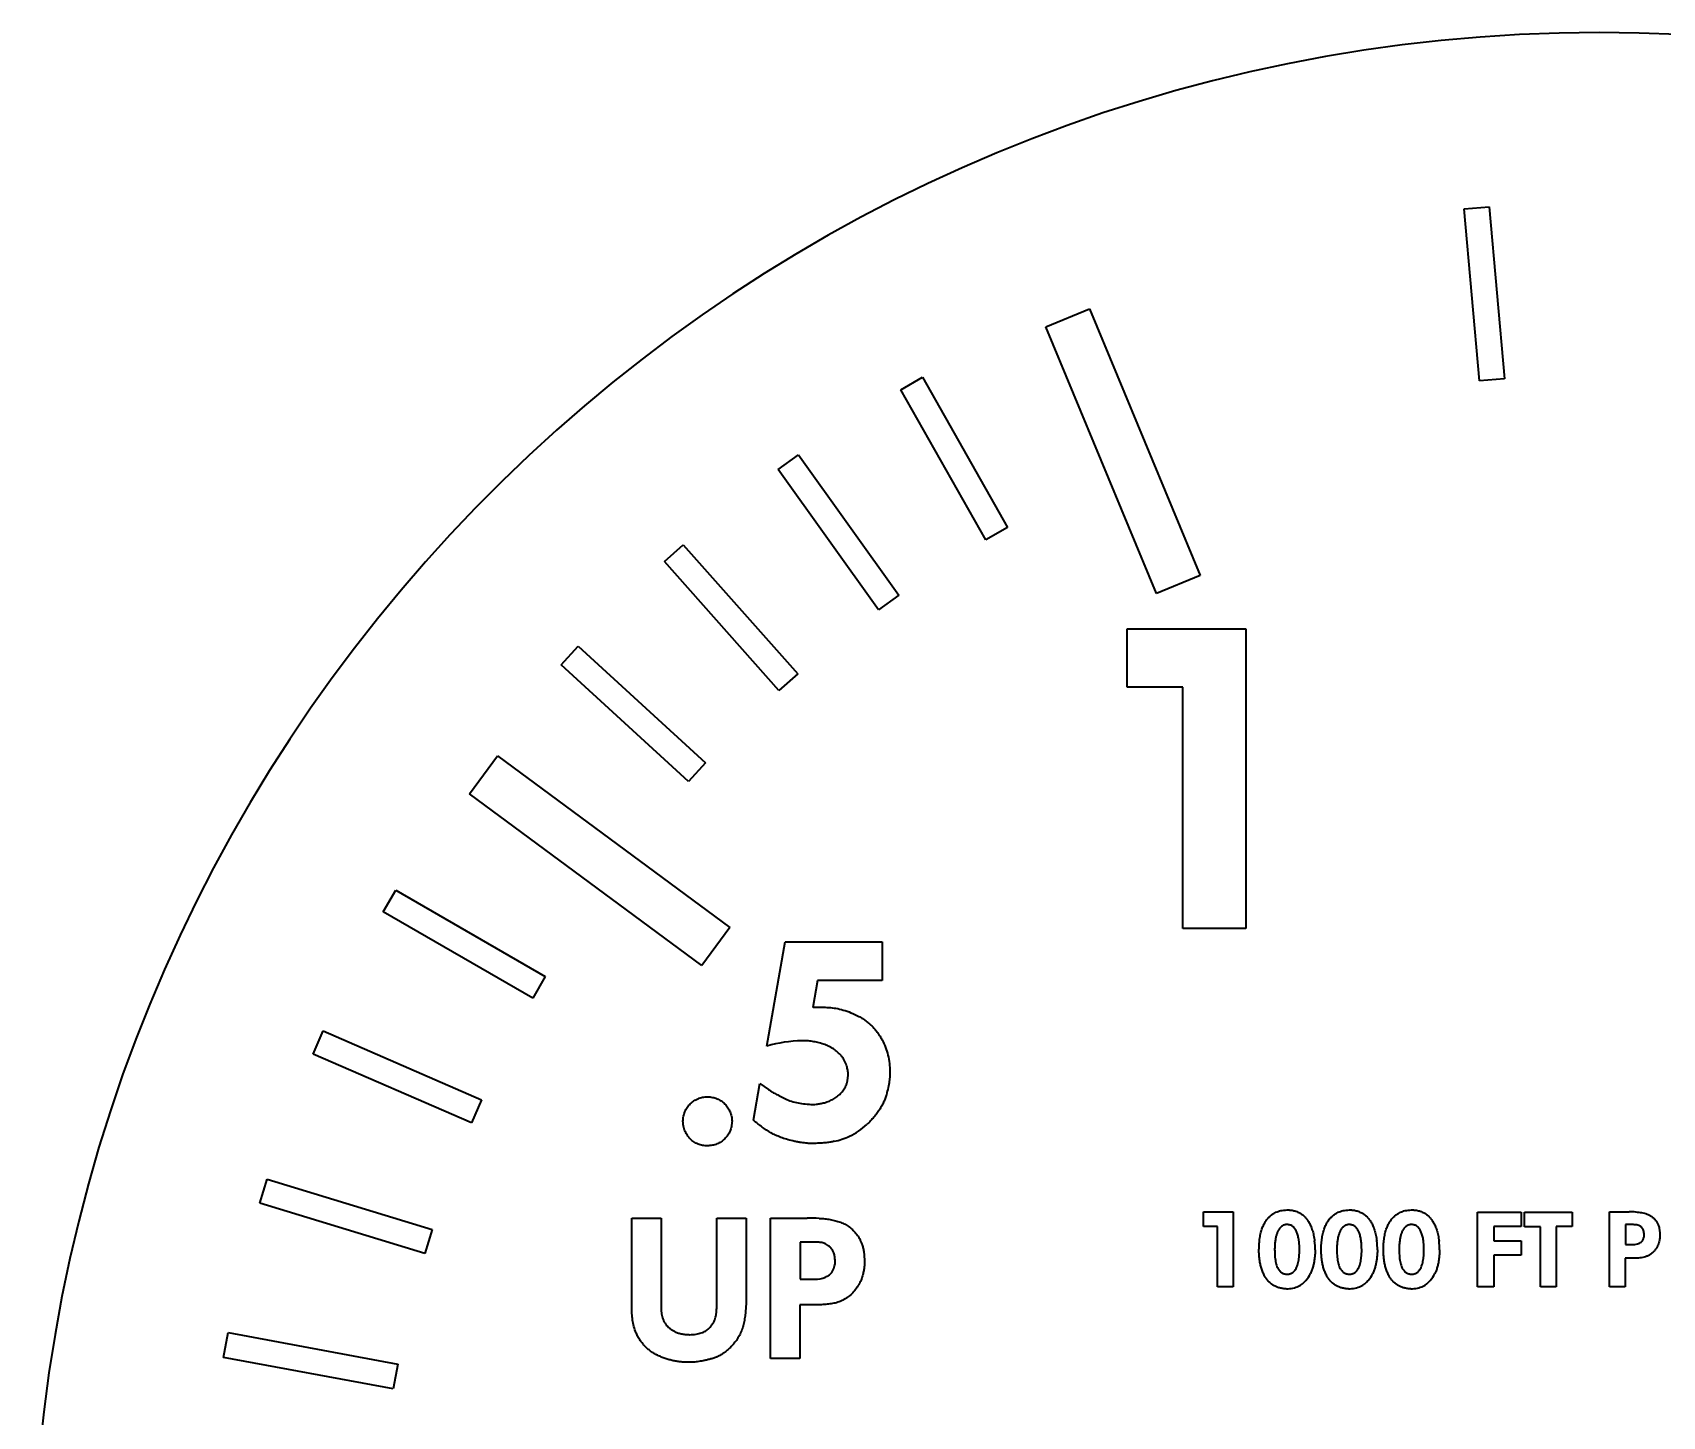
# Model space of a CAD drawing. Header units: millimetres. Extents: x 152 to 201.9, y 110.3 to 160.2.
# Drawn here: x 151.99 to 177.95, y 138.17 to 160.21 of the extents above; entities that cross this region are included whole.
import ezdxf

# ---------------------------------------------------------------- set-up
doc = ezdxf.new("R2010")
doc.units = ezdxf.units.MM
doc.header["$LTSCALE"] = 0.75
doc.layers.add('Visible', color=7, linetype='Continuous', lineweight=35)

msp = doc.modelspace()

# ---------------------------------------------------------------- linework, layer by layer
at = {"layer": 'Visible'}
for p, q in [((174.798, 157.404), (175.197, 157.439)), ((175.039, 154.665), (174.798, 157.404)), ((175.197, 157.439), (175.438, 154.7)), ((168.134, 155.527), (168.826, 155.814)), ((168.826, 155.814), (170.589, 151.565)), ((169.896, 151.278), (168.134, 155.527)), ((165.821, 154.526), (166.169, 154.723)), ((167.177, 152.134), (165.821, 154.526)), ((166.169, 154.723), (167.525, 152.331)), ((175.438, 154.7), (175.039, 154.665)), ((163.868, 153.257), (164.193, 153.49)), ((164.193, 153.49), (165.792, 151.252)), ((165.467, 151.02), (163.868, 153.257)), ((167.525, 152.331), (167.177, 152.134)), ((162.058, 151.791), (162.357, 152.057)), ((162.357, 152.057), (164.181, 149.999)), ((163.882, 149.733), (162.058, 151.791)), ((170.589, 151.565), (169.896, 151.278)), ((165.792, 151.252), (165.467, 151.02)), ((169.428, 149.786), (169.428, 150.718)), ((169.428, 150.718), (171.317, 150.718)), ((171.317, 150.718), (171.317, 145.945)), ((160.411, 150.144), (160.681, 150.439)), ((160.681, 150.439), (162.71, 148.583)), ((162.44, 148.288), (160.411, 150.144)), ((164.181, 149.999), (163.882, 149.733)), ((170.318, 149.786), (169.428, 149.786)), ((170.318, 145.945), (170.318, 149.786)), ((158.953, 148.092), (159.399, 148.695)), ((159.399, 148.695), (163.098, 145.961)), ((162.71, 148.583), (162.44, 148.288)), ((162.652, 145.358), (158.953, 148.092)), ((157.579, 146.209), (157.779, 146.555)), ((157.779, 146.555), (160.16, 145.18)), ((159.96, 144.834), (157.579, 146.209)), ((163.098, 145.961), (162.652, 145.358)), ((171.317, 145.945), (170.318, 145.945)), ((163.688, 144.072), (163.981, 145.73)), ((163.981, 145.73), (165.525, 145.73)), ((165.525, 145.73), (165.525, 145.119)), ((160.16, 145.18), (159.96, 144.834)), ((164.497, 145.119), (164.419, 144.687)), ((165.525, 145.119), (164.497, 145.119)), ((156.464, 143.946), (156.623, 144.313)), ((156.623, 144.313), (159.145, 143.216)), ((158.985, 142.849), (156.464, 143.946)), ((163.475, 142.89), (163.579, 143.477)), ((163.579, 143.477), (163.714, 143.383)), ((159.145, 143.216), (158.985, 142.849)), ((162.466, 142.597), (162.466, 142.596)), ((155.612, 141.571), (155.729, 141.954)), ((155.729, 141.954), (158.358, 141.15)), ((158.241, 140.767), (155.612, 141.571)), ((161.537, 141.331), (162.004, 141.331)), ((161.537, 139.94), (161.537, 141.331)), ((162.004, 141.331), (162.004, 139.956)), ((162.892, 141.331), (163.359, 141.331)), ((162.892, 139.94), (162.892, 141.331)), ((163.359, 141.331), (163.359, 140.092)), ((163.746, 141.331), (164.333, 141.331)), ((163.746, 139.096), (163.746, 141.331)), ((170.645, 141.431), (171.118, 141.431)), ((170.645, 141.198), (170.645, 141.431)), ((171.118, 141.431), (171.118, 140.238)), ((171.977, 141.463), (171.977, 141.463)), ((172.968, 141.463), (172.968, 141.463)), ((173.959, 141.463), (173.959, 141.463)), ((175.007, 141.429), (175.704, 141.429)), ((175.007, 140.238), (175.007, 141.429)), ((175.704, 141.429), (175.704, 141.199)), ((175.756, 141.429), (176.519, 141.429)), ((175.756, 141.195), (175.756, 141.429)), ((176.519, 141.429), (176.519, 141.198)), ((177.114, 141.432), (177.428, 141.432)), ((177.114, 140.238), (177.114, 141.432)), ((158.358, 141.15), (158.241, 140.767)), ((170.868, 141.198), (170.645, 141.198)), ((170.868, 140.238), (170.868, 141.198)), ((171.975, 141.229), (171.975, 141.229)), ((172.966, 141.229), (172.966, 141.229)), ((173.958, 141.229), (173.957, 141.229)), ((175.269, 141.199), (175.269, 140.972)), ((175.704, 141.199), (175.269, 141.199)), ((176.013, 141.195), (175.756, 141.195)), ((176.013, 140.238), (176.013, 141.195)), ((176.262, 141.198), (176.262, 140.238)), ((176.519, 141.198), (176.262, 141.198)), ((177.366, 141.229), (177.366, 140.913)), ((177.476, 141.229), (177.366, 141.229)), ((164.217, 140.952), (164.217, 140.359)), ((164.424, 140.952), (164.217, 140.952)), ((175.269, 140.972), (175.704, 140.972)), ((175.269, 140.741), (175.269, 140.238)), ((175.704, 140.741), (175.269, 140.741)), ((175.704, 140.972), (175.704, 140.741)), ((177.366, 140.913), (177.471, 140.912)), ((177.364, 140.694), (177.364, 140.238)), ((177.452, 140.694), (177.364, 140.694)), ((164.217, 140.359), (164.414, 140.359)), ((171.118, 140.238), (170.868, 140.238)), ((175.269, 140.238), (175.007, 140.238)), ((176.262, 140.238), (176.013, 140.238)), ((177.364, 140.238), (177.114, 140.238)), ((164.214, 139.951), (164.214, 139.096)), ((164.379, 139.951), (164.214, 139.951)), ((155.034, 139.115), (155.107, 139.509)), ((155.107, 139.509), (157.811, 139.007)), ((157.738, 138.614), (155.034, 139.115)), ((157.811, 139.007), (157.738, 138.614)), ((164.214, 139.096), (163.746, 139.096))]:
    msp.add_line(p, q, dxfattribs=at)
for centre, radius, start, end in [((176.948, 135.257), 24.955, 272.1874, 267.8126), ((164.273, 142.092), 2.064, 90.6903, 106.4605), ((164.505, 143.689), 1.165, 295.3139, 311.9783), ((164.571, 143.536), 0.998, 281.1099, 295.6664), ((164.381, 138.019), 3.313, 87.5194, 90.824), ((177.453, 139.662), 1.769, 87.5194, 90.824), ((171.217, 140.825), 1.207, 0.0363, 6.8466), ((172.208, 140.825), 1.207, 0.0363, 6.8466), ((173.199, 140.825), 1.207, 0.0363, 6.8466), ((177.486, 141.207), 0.295, 267.1314, 284.3532), ((164.442, 140.911), 0.553, 267.1314, 284.3532), ((171.96, 140.735), 0.529, 270.5198, 281.9552), ((171.976, 140.652), 0.444, 282.1783, 294.5047), ((171.997, 140.57), 0.361, 296.8443, 320.0946), ((171.974, 140.622), 0.412, 316.5493, 335.4764), ((172.951, 140.735), 0.529, 270.5198, 281.9552), ((172.967, 140.652), 0.444, 282.1783, 294.5047), ((172.988, 140.57), 0.361, 296.8443, 320.0946), ((172.966, 140.622), 0.412, 316.5493, 335.4764), ((173.942, 140.735), 0.529, 270.5198, 281.9552), ((173.958, 140.652), 0.444, 282.1783, 294.5047), ((173.979, 140.57), 0.361, 296.8443, 320.0946), ((173.957, 140.622), 0.412, 316.5493, 335.4764)]:
    msp.add_arc(centre, radius, start, end, dxfattribs=at)
for points, knots in [([(164.419, 144.687), (164.422, 144.688), (164.431, 144.691), (164.447, 144.692), (164.47, 144.692), (164.498, 144.694), (164.533, 144.692), (164.574, 144.692), (164.621, 144.69), (164.693, 144.687), (164.79, 144.676), (164.909, 144.647), (165.033, 144.605), (165.114, 144.566), (165.155, 144.545)], [-1, -1, -1, -1, -0.9866566, -0.9650144, -0.9357781, -0.8979493, -0.8523866, -0.7990893, -0.7371501, -0.6665855, -0.5143361, -0.3544327, -0.183457, 0, 0, 0, 0]), ([(165.155, 144.545), (165.175, 144.534), (165.215, 144.511), (165.271, 144.471), (165.322, 144.428), (165.371, 144.384), (165.415, 144.335), (165.455, 144.283), (165.493, 144.229), (165.536, 144.152), (165.581, 144.052), (165.62, 143.926), (165.644, 143.796), (165.647, 143.708), (165.648, 143.663)], [-1, -1, -1, -1, -0.934455, -0.870319, -0.807255, -0.744885, -0.68335, -0.621445, -0.559377, -0.496986, -0.372556, -0.249917, -0.12597, 0, 0, 0, 0]), ([(164.876, 143.916), (164.857, 143.937), (164.818, 143.978), (164.749, 144.03), (164.673, 144.072), (164.59, 144.105), (164.503, 144.129), (164.417, 144.146), (164.332, 144.157), (164.276, 144.157), (164.248, 144.156)], [-1, -1, -1, -1, -0.877364, -0.755012, -0.630136, -0.500263, -0.369885, -0.243075, -0.120664, 0, 0, 0, 0]), ([(164.984, 143.619), (164.984, 143.627), (164.985, 143.644), (164.981, 143.672), (164.975, 143.705), (164.966, 143.744), (164.952, 143.786), (164.933, 143.83), (164.908, 143.873), (164.887, 143.902), (164.876, 143.916)], [-1, -1, -1, -1, -0.928984, -0.841148, -0.736068, -0.611057, -0.472457, -0.326184, -0.168885, 0, 0, 0, 0]), ([(164.605, 143.17), (164.632, 143.178), (164.684, 143.195), (164.756, 143.232), (164.821, 143.277), (164.878, 143.329), (164.924, 143.391), (164.958, 143.46), (164.979, 143.537), (164.983, 143.591), (164.984, 143.619)], [-1, -1, -1, -1, -0.8674714, -0.7405465, -0.6174427, -0.495517, -0.3753866, -0.2558428, -0.1316537, 0, 0, 0, 0]), ([(165.648, 143.663), (165.649, 143.64), (165.65, 143.588), (165.64, 143.504), (165.62, 143.406), (165.599, 143.315), (165.574, 143.238), (165.55, 143.178), (165.519, 143.118), (165.484, 143.058), (165.442, 142.999), (165.394, 142.94), (165.342, 142.88), (165.304, 142.843), (165.284, 142.823)], [-1, -1, -1, -1, -0.925883, -0.836003, -0.730176, -0.607535, -0.541377, -0.472429, -0.401799, -0.328502, -0.25144, -0.171604, -0.087675, 0, 0, 0, 0]), ([(163.714, 143.383), (163.728, 143.374), (163.759, 143.351), (163.814, 143.319), (163.884, 143.282), (163.964, 143.239), (164.057, 143.2), (164.161, 143.171), (164.274, 143.151), (164.352, 143.146), (164.392, 143.144)], [-1, -1, -1, -1, -0.93119, -0.843194, -0.736211, -0.60846, -0.46877, -0.321662, -0.166202, 0, 0, 0, 0]), ([(162.352, 142.874), (162.354, 142.9), (162.358, 142.953), (162.381, 143.028), (162.418, 143.095), (162.468, 143.153), (162.526, 143.202), (162.593, 143.236), (162.666, 143.26), (162.717, 143.263), (162.743, 143.265)], [-1, -1, -1, -1, -0.867832, -0.742552, -0.620705, -0.49494, -0.370542, -0.249709, -0.127806, 0, 0, 0, 0]), ([(162.743, 143.265), (162.77, 143.263), (162.822, 143.259), (162.897, 143.236), (162.964, 143.2), (163.022, 143.151), (163.071, 143.093), (163.106, 143.025), (163.129, 142.952), (163.133, 142.9), (163.134, 142.874)], [-1, -1, -1, -1, -0.868181, -0.743547, -0.622531, -0.497783, -0.373714, -0.253201, -0.129585, 0, 0, 0, 0]), ([(164.392, 143.144), (164.405, 143.143), (164.434, 143.141), (164.482, 143.147), (164.54, 143.155), (164.582, 143.165), (164.605, 143.17)], [-1, -1, -1, -1, -0.8233853, -0.6002075, -0.3264822, 0, 0, 0, 0]), ([(162.466, 142.596), (162.46, 142.602), (162.448, 142.615), (162.432, 142.638), (162.413, 142.665), (162.395, 142.697), (162.377, 142.733), (162.364, 142.776), (162.354, 142.823), (162.353, 142.856), (162.352, 142.874)], [-1, -1, -1, -1, -0.922977, -0.830015, -0.724156, -0.602755, -0.468278, -0.325314, -0.168924, 0, 0, 0, 0]), ([(163.134, 142.874), (163.132, 142.847), (163.128, 142.795), (163.106, 142.72), (163.069, 142.653), (163.021, 142.595), (162.961, 142.547), (162.895, 142.511), (162.821, 142.489), (162.769, 142.485), (162.743, 142.483)], [-1, -1, -1, -1, -0.869038, -0.744212, -0.62301, -0.49807, -0.374484, -0.253282, -0.129785, 0, 0, 0, 0]), ([(164.103, 142.561), (164.069, 142.569), (164.004, 142.586), (163.912, 142.617), (163.829, 142.651), (163.729, 142.704), (163.61, 142.782), (163.521, 142.853), (163.475, 142.89)], [-1, -1, -1, -1, -0.853751, -0.719043, -0.593514, -0.477234, -0.245728, 0, 0, 0, 0]), ([(162.743, 142.483), (162.717, 142.485), (162.665, 142.488), (162.592, 142.51), (162.523, 142.545), (162.485, 142.579), (162.466, 142.597)], [-1, -1, -1, -1, -0.744885, -0.49788, -0.254586, 0, 0, 0, 0]), ([(164.442, 142.521), (164.433, 142.52), (164.414, 142.518), (164.383, 142.52), (164.347, 142.522), (164.307, 142.526), (164.262, 142.532), (164.213, 142.539), (164.16, 142.549), (164.123, 142.557), (164.103, 142.561)], [-1, -1, -1, -1, -0.921429, -0.829669, -0.726301, -0.609152, -0.476158, -0.33099, -0.173546, 0, 0, 0, 0]), ([(164.763, 142.556), (164.745, 142.552), (164.703, 142.542), (164.631, 142.532), (164.542, 142.525), (164.477, 142.523), (164.442, 142.521)], [-1, -1, -1, -1, -0.82599, -0.601395, -0.327722, 0, 0, 0, 0]), ([(164.524, 141.328), (164.554, 141.327), (164.613, 141.324), (164.699, 141.311), (164.782, 141.292), (164.861, 141.269), (164.936, 141.236), (165.005, 141.191), (165.068, 141.137), (165.104, 141.093), (165.123, 141.07)], [-1, -1, -1, -1, -0.866742, -0.737912, -0.613514, -0.491443, -0.371808, -0.251318, -0.128545, 0, 0, 0, 0]), ([(171.528, 140.827), (171.529, 140.845), (171.529, 140.879), (171.532, 140.929), (171.536, 140.976), (171.542, 141.02), (171.549, 141.062), (171.558, 141.101), (171.568, 141.137), (171.579, 141.17), (171.592, 141.201), (171.605, 141.229), (171.619, 141.256), (171.633, 141.28), (171.649, 141.303), (171.664, 141.323), (171.681, 141.342), (171.693, 141.352), (171.698, 141.358)], [-1, -1, -1, -1, -0.9077159, -0.8204783, -0.7381547, -0.6598609, -0.5862809, -0.5172565, -0.4521827, -0.3908421, -0.3329104, -0.2780041, -0.2258004, -0.1763462, -0.1290951, -0.0841201, -0.0412841, 0, 0, 0, 0]), ([(171.698, 141.358), (171.705, 141.363), (171.717, 141.375), (171.741, 141.392), (171.768, 141.409), (171.799, 141.426), (171.836, 141.441), (171.878, 141.453), (171.926, 141.46), (171.959, 141.462), (171.977, 141.463)], [-1, -1, -1, -1, -0.91885, -0.825886, -0.721534, -0.603104, -0.472881, -0.330559, -0.173624, 0, 0, 0, 0]), ([(171.977, 141.463), (171.982, 141.463), (171.993, 141.464), (172.011, 141.462), (172.033, 141.46), (172.059, 141.457), (172.087, 141.451), (172.116, 141.442), (172.147, 141.43), (172.167, 141.42), (172.177, 141.415)], [-1, -1, -1, -1, -0.9304081, -0.8417602, -0.735089, -0.6089919, -0.4706803, -0.323261, -0.1666732, 0, 0, 0, 0]), ([(172.177, 141.415), (172.184, 141.411), (172.197, 141.404), (172.217, 141.39), (172.236, 141.375), (172.254, 141.357), (172.272, 141.338), (172.29, 141.316), (172.307, 141.293), (172.323, 141.268), (172.339, 141.24), (172.354, 141.209), (172.367, 141.176), (172.379, 141.14), (172.39, 141.101), (172.4, 141.059), (172.408, 141.015), (172.412, 140.984), (172.415, 140.968)], [-1, -1, -1, -1, -0.956359, -0.911262, -0.864947, -0.816883, -0.766489, -0.713582, -0.658952, -0.601386, -0.540952, -0.476617, -0.408063, -0.335912, -0.259073, -0.177253, -0.090972, 0, 0, 0, 0]), ([(172.52, 140.827), (172.52, 140.845), (172.52, 140.879), (172.523, 140.929), (172.528, 140.976), (172.533, 141.02), (172.54, 141.062), (172.549, 141.101), (172.559, 141.137), (172.57, 141.17), (172.583, 141.201), (172.596, 141.229), (172.61, 141.256), (172.625, 141.28), (172.64, 141.303), (172.655, 141.323), (172.672, 141.342), (172.684, 141.352), (172.69, 141.358)], [-1, -1, -1, -1, -0.907716, -0.820478, -0.738155, -0.659861, -0.586281, -0.517257, -0.452183, -0.390842, -0.33291, -0.278004, -0.2258, -0.176346, -0.129095, -0.08412, -0.041284, 0, 0, 0, 0]), ([(172.69, 141.358), (172.696, 141.363), (172.709, 141.375), (172.732, 141.392), (172.759, 141.409), (172.791, 141.426), (172.827, 141.441), (172.869, 141.453), (172.917, 141.46), (172.951, 141.462), (172.968, 141.463)], [-1, -1, -1, -1, -0.91885, -0.825886, -0.721534, -0.603104, -0.472881, -0.330559, -0.173624, 0, 0, 0, 0]), ([(172.968, 141.463), (172.973, 141.463), (172.984, 141.464), (173.002, 141.462), (173.024, 141.46), (173.05, 141.457), (173.078, 141.451), (173.108, 141.442), (173.138, 141.43), (173.158, 141.42), (173.168, 141.415)], [-1, -1, -1, -1, -0.930408, -0.84176, -0.735089, -0.608992, -0.47068, -0.323261, -0.166673, 0, 0, 0, 0]), ([(173.168, 141.415), (173.175, 141.411), (173.189, 141.404), (173.208, 141.39), (173.227, 141.375), (173.246, 141.357), (173.263, 141.338), (173.281, 141.316), (173.298, 141.293), (173.315, 141.268), (173.331, 141.24), (173.345, 141.209), (173.358, 141.176), (173.37, 141.14), (173.381, 141.101), (173.391, 141.059), (173.399, 141.015), (173.404, 140.984), (173.406, 140.968)], [-1, -1, -1, -1, -0.956359, -0.911262, -0.864947, -0.816883, -0.766489, -0.713582, -0.658952, -0.601386, -0.540952, -0.476617, -0.408063, -0.335912, -0.259073, -0.177253, -0.090972, 0, 0, 0, 0]), ([(173.511, 140.827), (173.511, 140.845), (173.512, 140.879), (173.514, 140.929), (173.519, 140.976), (173.524, 141.02), (173.531, 141.062), (173.54, 141.101), (173.55, 141.137), (173.562, 141.17), (173.574, 141.201), (173.588, 141.229), (173.601, 141.256), (173.616, 141.28), (173.631, 141.303), (173.647, 141.323), (173.663, 141.342), (173.675, 141.352), (173.681, 141.358)], [-1, -1, -1, -1, -0.907716, -0.820478, -0.738155, -0.659861, -0.586281, -0.517257, -0.452183, -0.390842, -0.33291, -0.278004, -0.2258, -0.176346, -0.129095, -0.08412, -0.041284, 0, 0, 0, 0]), ([(173.681, 141.358), (173.687, 141.363), (173.7, 141.375), (173.723, 141.392), (173.75, 141.409), (173.782, 141.426), (173.818, 141.441), (173.861, 141.453), (173.908, 141.46), (173.942, 141.462), (173.959, 141.463)], [-1, -1, -1, -1, -0.91885, -0.825886, -0.721534, -0.603104, -0.472881, -0.330559, -0.173624, 0, 0, 0, 0]), ([(173.959, 141.463), (173.964, 141.463), (173.975, 141.464), (173.993, 141.462), (174.016, 141.46), (174.041, 141.457), (174.069, 141.451), (174.099, 141.442), (174.129, 141.43), (174.149, 141.42), (174.16, 141.415)], [-1, -1, -1, -1, -0.930408, -0.84176, -0.735089, -0.608992, -0.47068, -0.323261, -0.166673, 0, 0, 0, 0]), ([(174.16, 141.415), (174.166, 141.411), (174.18, 141.404), (174.199, 141.39), (174.218, 141.375), (174.237, 141.357), (174.255, 141.338), (174.272, 141.316), (174.289, 141.293), (174.306, 141.268), (174.322, 141.24), (174.336, 141.209), (174.349, 141.176), (174.362, 141.14), (174.372, 141.101), (174.382, 141.059), (174.39, 141.015), (174.395, 140.984), (174.397, 140.968)], [-1, -1, -1, -1, -0.956359, -0.911262, -0.864947, -0.816883, -0.766489, -0.713582, -0.658952, -0.601386, -0.540952, -0.476617, -0.408063, -0.335912, -0.259073, -0.177253, -0.090972, 0, 0, 0, 0]), ([(177.53, 141.43), (177.546, 141.429), (177.577, 141.428), (177.623, 141.421), (177.667, 141.411), (177.71, 141.398), (177.749, 141.381), (177.786, 141.357), (177.82, 141.328), (177.84, 141.304), (177.849, 141.292)], [-1, -1, -1, -1, -0.866742, -0.737912, -0.613514, -0.491443, -0.371808, -0.251318, -0.128545, 0, 0, 0, 0]), ([(177.849, 141.292), (177.853, 141.288), (177.861, 141.277), (177.871, 141.258), (177.882, 141.236), (177.893, 141.211), (177.902, 141.181), (177.908, 141.147), (177.913, 141.108), (177.914, 141.081), (177.914, 141.067)], [-1, -1, -1, -1, -0.9232813, -0.8341399, -0.7322221, -0.6152292, -0.4844575, -0.3394672, -0.1785718, 0, 0, 0, 0]), ([(165.123, 141.07), (165.13, 141.061), (165.145, 141.042), (165.164, 141.007), (165.184, 140.966), (165.204, 140.917), (165.222, 140.862), (165.233, 140.798), (165.242, 140.726), (165.243, 140.675), (165.244, 140.649)], [-1, -1, -1, -1, -0.9232813, -0.8341399, -0.7322221, -0.6152292, -0.4844575, -0.3394672, -0.1785718, 0, 0, 0, 0]), ([(171.883, 141.196), (171.879, 141.193), (171.87, 141.185), (171.858, 141.172), (171.847, 141.158), (171.837, 141.142), (171.828, 141.124), (171.819, 141.105), (171.812, 141.084), (171.805, 141.061), (171.799, 141.037), (171.793, 141.012), (171.789, 140.985), (171.785, 140.956), (171.782, 140.926), (171.78, 140.894), (171.779, 140.86), (171.778, 140.837), (171.778, 140.825)], [-1, -1, -1, -1, -0.957412, -0.91353, -0.868387, -0.820733, -0.77025, -0.717238, -0.661134, -0.602096, -0.539982, -0.474065, -0.404337, -0.331111, -0.254478, -0.173714, -0.088681, 0, 0, 0, 0]), ([(171.975, 141.229), (171.969, 141.229), (171.956, 141.229), (171.938, 141.225), (171.922, 141.22), (171.909, 141.215), (171.896, 141.206), (171.887, 141.2), (171.883, 141.196)], [-1, -1, -1, -1, -0.82531, -0.600599, -0.469204, -0.326182, -0.170613, 0, 0, 0, 0]), ([(172.173, 140.832), (172.173, 140.847), (172.173, 140.875), (172.171, 140.917), (172.167, 140.956), (172.162, 140.994), (172.156, 141.029), (172.147, 141.061), (172.138, 141.091), (172.127, 141.119), (172.114, 141.145), (172.099, 141.167), (172.083, 141.186), (172.065, 141.201), (172.045, 141.214), (172.023, 141.222), (172, 141.228), (171.983, 141.229), (171.975, 141.229)], [-1, -1, -1, -1, -0.910453, -0.825826, -0.745445, -0.669189, -0.596889, -0.528709, -0.464167, -0.402678, -0.344965, -0.291276, -0.240928, -0.193022, -0.14567, -0.098764, -0.050475, 0, 0, 0, 0]), ([(172.874, 141.196), (172.87, 141.193), (172.861, 141.185), (172.849, 141.172), (172.839, 141.158), (172.828, 141.142), (172.819, 141.124), (172.81, 141.105), (172.803, 141.084), (172.796, 141.061), (172.79, 141.037), (172.784, 141.012), (172.78, 140.985), (172.776, 140.956), (172.773, 140.926), (172.771, 140.894), (172.77, 140.86), (172.77, 140.837), (172.77, 140.825)], [-1, -1, -1, -1, -0.957412, -0.91353, -0.868387, -0.820733, -0.77025, -0.717238, -0.661134, -0.602096, -0.539982, -0.474065, -0.404337, -0.331111, -0.254478, -0.173714, -0.088681, 0, 0, 0, 0]), ([(172.966, 141.229), (172.96, 141.229), (172.947, 141.229), (172.93, 141.225), (172.914, 141.22), (172.901, 141.215), (172.887, 141.206), (172.879, 141.2), (172.874, 141.196)], [-1, -1, -1, -1, -0.82531, -0.600599, -0.469204, -0.326182, -0.170613, 0, 0, 0, 0]), ([(173.165, 140.832), (173.164, 140.847), (173.164, 140.875), (173.162, 140.917), (173.159, 140.956), (173.153, 140.994), (173.147, 141.029), (173.138, 141.061), (173.129, 141.091), (173.118, 141.119), (173.105, 141.145), (173.09, 141.167), (173.074, 141.186), (173.056, 141.201), (173.036, 141.214), (173.014, 141.222), (172.991, 141.228), (172.975, 141.229), (172.966, 141.229)], [-1, -1, -1, -1, -0.910453, -0.825826, -0.745445, -0.669189, -0.596889, -0.528709, -0.464167, -0.402678, -0.344965, -0.291276, -0.240928, -0.193022, -0.14567, -0.098764, -0.050475, 0, 0, 0, 0]), ([(173.865, 141.196), (173.861, 141.193), (173.852, 141.185), (173.841, 141.172), (173.83, 141.158), (173.82, 141.142), (173.81, 141.124), (173.802, 141.105), (173.794, 141.084), (173.787, 141.061), (173.781, 141.037), (173.776, 141.012), (173.772, 140.985), (173.767, 140.956), (173.764, 140.926), (173.763, 140.894), (173.761, 140.86), (173.761, 140.837), (173.761, 140.825)], [-1, -1, -1, -1, -0.9574122, -0.9135303, -0.8683873, -0.8207333, -0.7702504, -0.7172375, -0.6611342, -0.6020955, -0.5399815, -0.4740653, -0.4043366, -0.3311111, -0.2544783, -0.1737145, -0.0886811, 0, 0, 0, 0]), ([(173.957, 141.229), (173.952, 141.229), (173.938, 141.229), (173.921, 141.225), (173.905, 141.22), (173.892, 141.215), (173.879, 141.206), (173.87, 141.2), (173.865, 141.196)], [-1, -1, -1, -1, -0.82531, -0.600599, -0.469204, -0.326182, -0.170613, 0, 0, 0, 0]), ([(174.156, 140.832), (174.156, 140.847), (174.155, 140.875), (174.154, 140.917), (174.15, 140.956), (174.145, 140.994), (174.138, 141.029), (174.13, 141.061), (174.12, 141.091), (174.109, 141.119), (174.097, 141.145), (174.082, 141.167), (174.065, 141.186), (174.047, 141.201), (174.027, 141.214), (174.005, 141.222), (173.982, 141.228), (173.966, 141.229), (173.958, 141.229)], [-1, -1, -1, -1, -0.910453, -0.825826, -0.745445, -0.669189, -0.596889, -0.528709, -0.464167, -0.402678, -0.344965, -0.291276, -0.240928, -0.193022, -0.14567, -0.098764, -0.050475, 0, 0, 0, 0]), ([(177.559, 141.222), (177.554, 141.223), (177.543, 141.225), (177.525, 141.227), (177.502, 141.228), (177.485, 141.229), (177.476, 141.229)], [-1, -1, -1, -1, -0.822719, -0.59959, -0.324485, 0, 0, 0, 0]), ([(177.665, 141.069), (177.664, 141.081), (177.662, 141.104), (177.655, 141.135), (177.643, 141.161), (177.627, 141.181), (177.61, 141.196), (177.593, 141.209), (177.576, 141.217), (177.564, 141.221), (177.559, 141.222)], [-1, -1, -1, -1, -0.819225, -0.660374, -0.522885, -0.396505, -0.280301, -0.176697, -0.083624, 0, 0, 0, 0]), ([(177.559, 140.921), (177.57, 140.925), (177.59, 140.933), (177.616, 140.95), (177.636, 140.97), (177.649, 140.992), (177.656, 141.015), (177.662, 141.035), (177.665, 141.053), (177.665, 141.064), (177.665, 141.069)], [-1, -1, -1, -1, -0.8226037, -0.6675595, -0.5293035, -0.3979508, -0.2766374, -0.1702362, -0.078955, 0, 0, 0, 0]), ([(177.914, 141.067), (177.914, 141.059), (177.915, 141.041), (177.912, 141.011), (177.906, 140.978), (177.898, 140.941), (177.886, 140.902), (177.865, 140.864), (177.839, 140.825), (177.817, 140.801), (177.806, 140.788)], [-1, -1, -1, -1, -0.917676, -0.822954, -0.713499, -0.589962, -0.456005, -0.31517, -0.163763, 0, 0, 0, 0]), ([(164.579, 140.939), (164.57, 140.941), (164.55, 140.945), (164.515, 140.949), (164.472, 140.95), (164.441, 140.952), (164.424, 140.952)], [-1, -1, -1, -1, -0.822719, -0.59959, -0.324485, 0, 0, 0, 0]), ([(164.777, 140.652), (164.775, 140.675), (164.772, 140.717), (164.758, 140.776), (164.737, 140.825), (164.707, 140.862), (164.674, 140.89), (164.642, 140.914), (164.611, 140.93), (164.589, 140.936), (164.579, 140.939)], [-1, -1, -1, -1, -0.819225, -0.660374, -0.522885, -0.396505, -0.280301, -0.176697, -0.083624, 0, 0, 0, 0]), ([(171.619, 140.409), (171.608, 140.43), (171.589, 140.471), (171.566, 140.534), (171.549, 140.597), (171.541, 140.649), (171.537, 140.688), (171.534, 140.715), (171.532, 140.74), (171.53, 140.762), (171.528, 140.782), (171.528, 140.799), (171.528, 140.814), (171.528, 140.823), (171.528, 140.827)], [-1, -1, -1, -1, -0.838455, -0.683592, -0.533684, -0.388426, -0.319798, -0.256376, -0.199289, -0.147962, -0.102388, -0.062571, -0.028452, 0, 0, 0, 0]), ([(171.778, 140.825), (171.779, 140.806), (171.779, 140.768), (171.783, 140.714), (171.789, 140.665), (171.797, 140.621), (171.808, 140.582), (171.821, 140.548), (171.836, 140.519), (171.849, 140.503), (171.855, 140.496)], [-1, -1, -1, -1, -0.828708, -0.671324, -0.52893, -0.399632, -0.28261, -0.178466, -0.084621, 0, 0, 0, 0]), ([(172.111, 140.515), (172.117, 140.525), (172.13, 140.548), (172.143, 140.585), (172.155, 140.625), (172.162, 140.668), (172.167, 140.712), (172.171, 140.754), (172.174, 140.794), (172.173, 140.82), (172.173, 140.832)], [-1, -1, -1, -1, -0.885473, -0.76472, -0.637553, -0.5025, -0.366343, -0.237456, -0.115632, 0, 0, 0, 0]), ([(172.423, 140.825), (172.423, 140.822), (172.424, 140.815), (172.423, 140.802), (172.422, 140.788), (172.422, 140.77), (172.42, 140.751), (172.418, 140.729), (172.415, 140.704), (172.411, 140.668), (172.404, 140.621), (172.391, 140.564), (172.372, 140.507), (172.357, 140.47), (172.349, 140.451)], [-1, -1, -1, -1, -0.974404, -0.942412, -0.903982, -0.85913, -0.807758, -0.749957, -0.686237, -0.615452, -0.46716, -0.316028, -0.160249, 0, 0, 0, 0]), ([(172.61, 140.409), (172.6, 140.43), (172.58, 140.471), (172.557, 140.534), (172.54, 140.597), (172.532, 140.649), (172.528, 140.688), (172.525, 140.715), (172.523, 140.74), (172.521, 140.762), (172.52, 140.782), (172.519, 140.799), (172.519, 140.814), (172.519, 140.823), (172.52, 140.827)], [-1, -1, -1, -1, -0.838455, -0.683592, -0.533684, -0.388426, -0.319798, -0.256376, -0.199289, -0.147962, -0.102388, -0.062571, -0.028452, 0, 0, 0, 0]), ([(172.77, 140.825), (172.77, 140.806), (172.77, 140.768), (172.774, 140.714), (172.78, 140.665), (172.789, 140.621), (172.799, 140.582), (172.812, 140.548), (172.827, 140.519), (172.84, 140.503), (172.846, 140.496)], [-1, -1, -1, -1, -0.828708, -0.671324, -0.52893, -0.399632, -0.28261, -0.178466, -0.084621, 0, 0, 0, 0]), ([(173.102, 140.515), (173.108, 140.525), (173.121, 140.548), (173.135, 140.585), (173.146, 140.625), (173.153, 140.668), (173.159, 140.712), (173.162, 140.754), (173.165, 140.794), (173.165, 140.82), (173.165, 140.832)], [-1, -1, -1, -1, -0.885473, -0.76472, -0.637553, -0.5025, -0.366343, -0.237456, -0.115632, 0, 0, 0, 0]), ([(173.414, 140.825), (173.415, 140.822), (173.415, 140.815), (173.414, 140.802), (173.414, 140.788), (173.413, 140.77), (173.411, 140.751), (173.409, 140.729), (173.406, 140.704), (173.403, 140.668), (173.395, 140.621), (173.382, 140.564), (173.364, 140.507), (173.348, 140.47), (173.34, 140.451)], [-1, -1, -1, -1, -0.974404, -0.942412, -0.903982, -0.85913, -0.807758, -0.749957, -0.686237, -0.615452, -0.46716, -0.316028, -0.160249, 0, 0, 0, 0]), ([(173.601, 140.409), (173.591, 140.43), (173.571, 140.471), (173.548, 140.534), (173.532, 140.597), (173.523, 140.649), (173.519, 140.688), (173.516, 140.715), (173.514, 140.74), (173.512, 140.762), (173.511, 140.782), (173.511, 140.799), (173.51, 140.814), (173.511, 140.823), (173.511, 140.827)], [-1, -1, -1, -1, -0.838455, -0.683592, -0.533684, -0.388426, -0.319798, -0.256376, -0.199289, -0.147962, -0.102388, -0.062571, -0.028452, 0, 0, 0, 0]), ([(173.761, 140.825), (173.761, 140.806), (173.762, 140.768), (173.766, 140.714), (173.772, 140.665), (173.78, 140.621), (173.79, 140.582), (173.804, 140.548), (173.818, 140.519), (173.831, 140.503), (173.837, 140.496)], [-1, -1, -1, -1, -0.828708, -0.671324, -0.52893, -0.399632, -0.28261, -0.178466, -0.084621, 0, 0, 0, 0]), ([(174.093, 140.515), (174.1, 140.525), (174.112, 140.548), (174.126, 140.585), (174.137, 140.625), (174.145, 140.668), (174.15, 140.712), (174.154, 140.754), (174.156, 140.794), (174.156, 140.82), (174.156, 140.832)], [-1, -1, -1, -1, -0.885473, -0.76472, -0.637553, -0.5025, -0.366343, -0.237456, -0.115632, 0, 0, 0, 0]), ([(174.406, 140.825), (174.406, 140.822), (174.406, 140.815), (174.406, 140.802), (174.405, 140.788), (174.404, 140.77), (174.402, 140.751), (174.4, 140.729), (174.397, 140.704), (174.394, 140.668), (174.386, 140.621), (174.373, 140.564), (174.355, 140.507), (174.339, 140.47), (174.332, 140.451)], [-1, -1, -1, -1, -0.974404, -0.942412, -0.903982, -0.85913, -0.807758, -0.749957, -0.686237, -0.615452, -0.46716, -0.316028, -0.160249, 0, 0, 0, 0]), ([(177.806, 140.788), (177.794, 140.778), (177.77, 140.757), (177.73, 140.733), (177.687, 140.715), (177.642, 140.705), (177.596, 140.699), (177.548, 140.695), (177.5, 140.693), (177.468, 140.694), (177.452, 140.694)], [-1, -1, -1, -1, -0.8720308, -0.7488519, -0.6280647, -0.5060661, -0.3816959, -0.2566585, -0.1286893, 0, 0, 0, 0]), ([(164.579, 140.375), (164.599, 140.383), (164.637, 140.398), (164.686, 140.429), (164.724, 140.466), (164.747, 140.509), (164.761, 140.55), (164.772, 140.588), (164.778, 140.621), (164.777, 140.642), (164.777, 140.652)], [-1, -1, -1, -1, -0.822604, -0.66756, -0.529303, -0.397951, -0.276637, -0.170236, -0.078955, 0, 0, 0, 0]), ([(165.244, 140.649), (165.245, 140.633), (165.245, 140.599), (165.24, 140.544), (165.228, 140.482), (165.214, 140.413), (165.191, 140.34), (165.152, 140.268), (165.104, 140.194), (165.063, 140.15), (165.042, 140.126)], [-1, -1, -1, -1, -0.917676, -0.822954, -0.713499, -0.589962, -0.456005, -0.31517, -0.163763, 0, 0, 0, 0]), ([(171.855, 140.496), (171.86, 140.49), (171.871, 140.479), (171.888, 140.465), (171.904, 140.455), (171.921, 140.448), (171.937, 140.444), (171.952, 140.442), (171.965, 140.44), (171.973, 140.44), (171.977, 140.441)], [-1, -1, -1, -1, -0.828157, -0.671637, -0.53322, -0.403439, -0.284261, -0.177801, -0.08337, 0, 0, 0, 0]), ([(171.977, 140.441), (171.981, 140.44), (171.991, 140.44), (172.005, 140.442), (172.022, 140.446), (172.039, 140.451), (172.058, 140.46), (172.076, 140.474), (172.095, 140.492), (172.105, 140.507), (172.111, 140.515)], [-1, -1, -1, -1, -0.917321, -0.824833, -0.721204, -0.605478, -0.478102, -0.336935, -0.178869, 0, 0, 0, 0]), ([(172.846, 140.496), (172.851, 140.49), (172.862, 140.479), (172.879, 140.465), (172.896, 140.455), (172.912, 140.448), (172.928, 140.444), (172.943, 140.442), (172.956, 140.44), (172.964, 140.44), (172.968, 140.441)], [-1, -1, -1, -1, -0.828157, -0.671637, -0.53322, -0.403439, -0.284261, -0.177801, -0.08337, 0, 0, 0, 0]), ([(172.968, 140.441), (172.972, 140.44), (172.982, 140.44), (172.997, 140.442), (173.013, 140.446), (173.031, 140.451), (173.049, 140.46), (173.068, 140.474), (173.086, 140.492), (173.097, 140.507), (173.102, 140.515)], [-1, -1, -1, -1, -0.917321, -0.824833, -0.721204, -0.605478, -0.478102, -0.336935, -0.178869, 0, 0, 0, 0]), ([(173.837, 140.496), (173.843, 140.49), (173.853, 140.479), (173.87, 140.465), (173.887, 140.455), (173.904, 140.448), (173.92, 140.444), (173.934, 140.442), (173.947, 140.44), (173.955, 140.44), (173.959, 140.441)], [-1, -1, -1, -1, -0.828157, -0.671637, -0.53322, -0.403439, -0.284261, -0.177801, -0.08337, 0, 0, 0, 0]), ([(173.959, 140.441), (173.964, 140.44), (173.973, 140.44), (173.988, 140.442), (174.004, 140.446), (174.022, 140.451), (174.041, 140.46), (174.059, 140.474), (174.077, 140.492), (174.088, 140.507), (174.093, 140.515)], [-1, -1, -1, -1, -0.917321, -0.824833, -0.721204, -0.605478, -0.478102, -0.336935, -0.178869, 0, 0, 0, 0]), ([(171.964, 140.207), (171.955, 140.207), (171.936, 140.207), (171.909, 140.21), (171.882, 140.214), (171.856, 140.22), (171.831, 140.227), (171.807, 140.236), (171.784, 140.247), (171.754, 140.264), (171.719, 140.288), (171.681, 140.323), (171.647, 140.363), (171.628, 140.393), (171.619, 140.409)], [-1, -1, -1, -1, -0.932788, -0.867109, -0.802673, -0.739761, -0.678051, -0.616865, -0.555713, -0.495066, -0.374193, -0.252234, -0.12831, 0, 0, 0, 0]), ([(172.956, 140.207), (172.946, 140.207), (172.928, 140.207), (172.9, 140.21), (172.873, 140.214), (172.847, 140.22), (172.822, 140.227), (172.798, 140.236), (172.775, 140.247), (172.745, 140.264), (172.71, 140.288), (172.672, 140.323), (172.638, 140.363), (172.619, 140.393), (172.61, 140.409)], [-1, -1, -1, -1, -0.932788, -0.867109, -0.802673, -0.739761, -0.678051, -0.616865, -0.555713, -0.495066, -0.374193, -0.252234, -0.12831, 0, 0, 0, 0]), ([(173.947, 140.207), (173.937, 140.207), (173.919, 140.207), (173.891, 140.21), (173.864, 140.214), (173.839, 140.22), (173.814, 140.227), (173.789, 140.236), (173.766, 140.247), (173.736, 140.264), (173.701, 140.288), (173.663, 140.323), (173.629, 140.363), (173.61, 140.393), (173.601, 140.409)], [-1, -1, -1, -1, -0.932788, -0.867109, -0.802673, -0.739761, -0.678051, -0.616865, -0.555713, -0.495066, -0.374193, -0.252234, -0.12831, 0, 0, 0, 0]), ([(161.595, 139.529), (161.584, 139.563), (161.561, 139.63), (161.546, 139.733), (161.538, 139.836), (161.537, 139.905), (161.537, 139.94)], [-1, -1, -1, -1, -0.7437725, -0.4964894, -0.2496796, 0, 0, 0, 0]), ([(162.004, 139.956), (162.004, 139.927), (162.005, 139.87), (162.012, 139.8), (162.024, 139.746), (162.04, 139.706), (162.06, 139.667), (162.078, 139.643), (162.087, 139.631)], [-1, -1, -1, -1, -0.746997, -0.503172, -0.382756, -0.260076, -0.132492, 0, 0, 0, 0]), ([(162.871, 139.755), (162.874, 139.767), (162.881, 139.791), (162.886, 139.832), (162.889, 139.883), (162.891, 139.919), (162.892, 139.94)], [-1, -1, -1, -1, -0.809352, -0.594719, -0.331965, 0, 0, 0, 0]), ([(163.359, 140.092), (163.359, 140.061), (163.359, 140), (163.355, 139.907), (163.347, 139.816), (163.336, 139.726), (163.319, 139.636), (163.29, 139.549), (163.253, 139.464), (163.22, 139.41), (163.203, 139.383)], [-1, -1, -1, -1, -0.873944, -0.749012, -0.624999, -0.501699, -0.378826, -0.254894, -0.129186, 0, 0, 0, 0]), ([(165.042, 140.126), (165.019, 140.107), (164.974, 140.068), (164.899, 140.023), (164.819, 139.989), (164.734, 139.971), (164.648, 139.96), (164.559, 139.953), (164.469, 139.949), (164.409, 139.95), (164.379, 139.951)], [-1, -1, -1, -1, -0.8720308, -0.7488519, -0.6280647, -0.5060661, -0.3816959, -0.2566585, -0.1286893, 0, 0, 0, 0]), ([(162.463, 139.476), (162.48, 139.476), (162.513, 139.478), (162.56, 139.484), (162.603, 139.492), (162.643, 139.503), (162.679, 139.516), (162.712, 139.533), (162.74, 139.552), (162.772, 139.581), (162.805, 139.619), (162.837, 139.664), (162.86, 139.709), (162.868, 139.74), (162.871, 139.755)], [-1, -1, -1, -1, -0.904848, -0.816982, -0.735102, -0.657659, -0.587266, -0.519924, -0.455856, -0.395252, -0.280724, -0.178675, -0.085317, 0, 0, 0, 0]), ([(162.443, 139.037), (162.42, 139.038), (162.375, 139.038), (162.308, 139.043), (162.242, 139.052), (162.178, 139.065), (162.115, 139.082), (162.053, 139.102), (161.992, 139.126), (161.933, 139.154), (161.876, 139.185), (161.824, 139.222), (161.775, 139.262), (161.731, 139.307), (161.691, 139.357), (161.654, 139.41), (161.622, 139.468), (161.605, 139.509), (161.595, 139.529)], [-1, -1, -1, -1, -0.934721, -0.870596, -0.806922, -0.744394, -0.681929, -0.619314, -0.557161, -0.494235, -0.432043, -0.37088, -0.310748, -0.250251, -0.189779, -0.127889, -0.064926, 0, 0, 0, 0]), ([(162.087, 139.631), (162.094, 139.622), (162.109, 139.603), (162.14, 139.579), (162.175, 139.553), (162.217, 139.528), (162.267, 139.505), (162.325, 139.489), (162.391, 139.479), (162.438, 139.477), (162.463, 139.476)], [-1, -1, -1, -1, -0.918502, -0.826079, -0.722441, -0.605045, -0.475602, -0.333132, -0.175581, 0, 0, 0, 0]), ([(163.203, 139.383), (163.188, 139.364), (163.158, 139.326), (163.11, 139.274), (163.06, 139.228), (163.008, 139.188), (162.955, 139.154), (162.9, 139.124), (162.843, 139.101), (162.785, 139.085), (162.729, 139.072), (162.676, 139.061), (162.628, 139.052), (162.583, 139.045), (162.542, 139.039), (162.506, 139.037), (162.473, 139.035), (162.452, 139.037), (162.443, 139.037)], [-1, -1, -1, -1, -0.915407, -0.834203, -0.755961, -0.680947, -0.608613, -0.537392, -0.467163, -0.397702, -0.330858, -0.26872, -0.211663, -0.159746, -0.112837, -0.070402, -0.032833, 0, 0, 0, 0])]:
    msp.add_open_spline(points, degree=3, knots=knots, dxfattribs=at)

doc.saveas('drawing.dxf')
